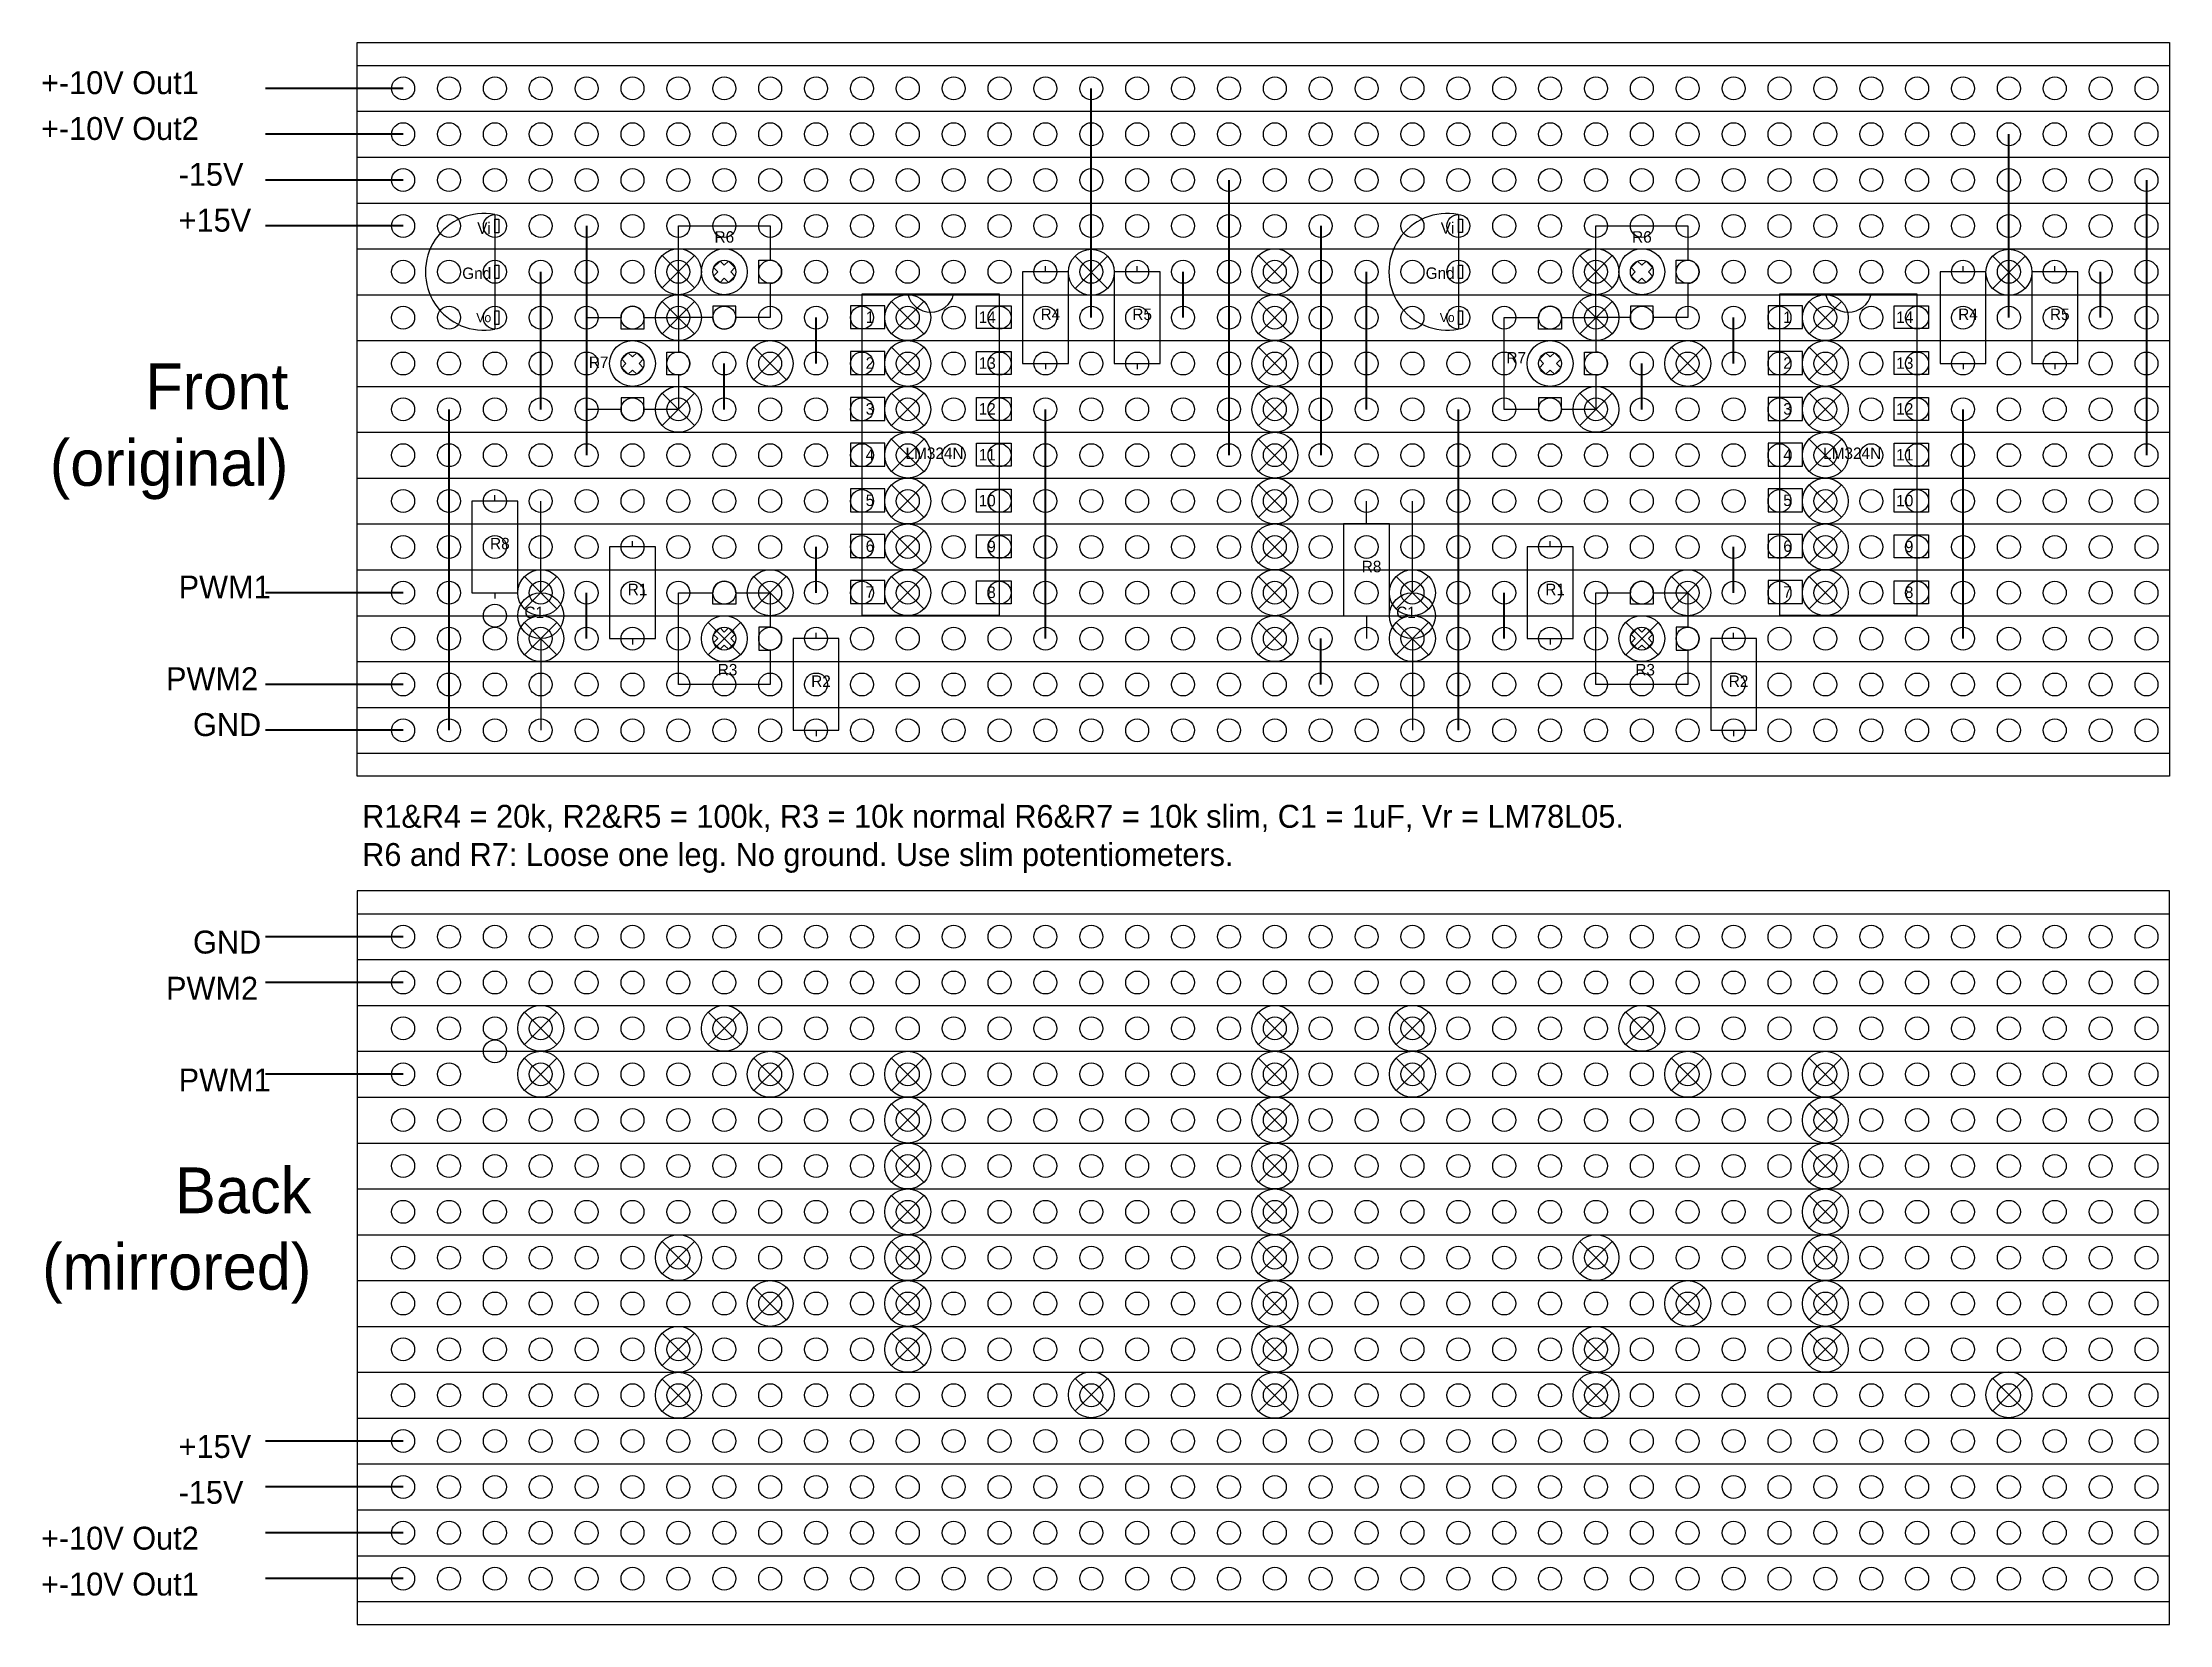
# Model space of a CAD drawing. Header units: millimetres. Extents: x 49 to 234, y 12 to 150.
import ezdxf

# ---------------------------------------------------------------- set-up
doc = ezdxf.new("R2010")
doc.units = ezdxf.units.MM
doc.header["$LTSCALE"] = 6
for name, color, linetype, lineweight in [('_Components', 7, 'Continuous', 30), ('_WBreak', 25, 'Continuous', 30), ('_Wires_top', 1, 'Continuous', 40)]:
    doc.layers.add(name, color=color, linetype=linetype, lineweight=lineweight)
doc.layers.add('_Locked Veroboard', color=253, linetype='Continuous')

msp = doc.modelspace()

# ---------------------------------------------------------------- linework, layer by layer
at = {"layer": '_Components'}
for p, q in [((88, 134.99), (88, 124.99)), ((172, 135), (172, 125)), ((107.07, 130.37), (107.63, 130.93)), ((107.07, 130.37), (107.43, 130)), ((107.43, 130), (107.07, 129.63)), ((107.63, 130.93), (108, 130.57)), ((108.37, 130.93), (108, 130.57)), ((108.93, 130.37), (108.37, 130.93)), ((108.93, 130.37), (108.57, 130)), ((108.57, 130), (108.93, 129.63)), ((136, 130), (136, 130.5)), ((144, 130), (144, 130.5)), ((187.07, 130.37), (187.63, 130.93)), ((187.07, 130.37), (187.43, 130)), ((187.43, 130), (187.07, 129.63)), ((187.63, 130.93), (188, 130.57)), ((188.37, 130.93), (188, 130.57)), ((188.93, 130.37), (188.37, 130.93)), ((188.93, 130.37), (188.57, 130)), ((188.57, 130), (188.93, 129.63)), ((216, 130), (216, 130.5)), ((224, 130), (224, 130.5)), ((107.07, 129.63), (107.63, 129.07)), ((108, 129.43), (107.63, 129.07)), ((108, 129.43), (108.37, 129.07)), ((108.93, 129.63), (108.37, 129.07)), ((187.07, 129.63), (187.63, 129.07)), ((188, 129.43), (187.63, 129.07)), ((188, 129.43), (188.37, 129.07)), ((188.93, 129.63), (188.37, 129.07)), ((99.07, 122.37), (99.63, 122.93)), ((99.63, 122.93), (100, 122.57)), ((100.37, 122.93), (100, 122.57)), ((100.93, 122.37), (100.37, 122.93)), ((179.07, 122.37), (179.63, 122.93)), ((179.63, 122.93), (180, 122.57)), ((180.37, 122.93), (180, 122.57)), ((180.93, 122.37), (180.37, 122.93)), ((99.07, 122.37), (99.43, 122)), ((99.43, 122), (99.07, 121.63)), ((99.07, 121.63), (99.63, 121.07)), ((100, 121.43), (99.63, 121.07)), ((100, 121.43), (100.37, 121.07)), ((100.93, 121.63), (100.37, 121.07)), ((100.93, 122.37), (100.57, 122)), ((100.57, 122), (100.93, 121.63)), ((136, 122), (136, 121.5)), ((144, 122), (144, 121.5)), ((179.07, 122.37), (179.43, 122)), ((179.43, 122), (179.07, 121.63)), ((179.07, 121.63), (179.63, 121.07)), ((180, 121.43), (179.63, 121.07)), ((180, 121.43), (180.37, 121.07)), ((180.93, 121.63), (180.37, 121.07)), ((180.93, 122.37), (180.57, 122)), ((180.57, 122), (180.93, 121.63)), ((216, 122), (216, 121.5)), ((224, 122), (224, 121.5)), ((88, 110), (88, 110.5)), ((92, 102), (92, 110)), ((164, 108), (164, 110)), ((168, 102), (168, 110)), ((100, 106), (100, 106.5)), ((180, 106), (180, 106.5)), ((88, 102), (88, 101.5)), ((104, 102), (107, 102)), ((184, 102), (187, 102)), ((107.63, 98.93), (107.07, 98.37)), ((107.07, 98.37), (107.43, 98)), ((107.63, 98.93), (108, 98.57)), ((108, 98.57), (108.37, 98.93)), ((108.37, 98.93), (108.93, 98.37)), ((108.57, 98), (108.93, 98.37)), ((116, 98), (116, 98.5)), ((164, 100), (164, 98)), ((187.63, 98.93), (187.07, 98.37)), ((187.07, 98.37), (187.43, 98)), ((187.63, 98.93), (188, 98.57)), ((188, 98.57), (188.37, 98.93)), ((188.37, 98.93), (188.93, 98.37)), ((188.57, 98), (188.93, 98.37)), ((196, 98), (196, 98.5)), ((92, 98), (92, 90)), ((100, 98), (100, 97.5)), ((107.07, 97.63), (107.43, 98)), ((107.63, 97.07), (107.07, 97.63)), ((107.63, 97.07), (108, 97.43)), ((108, 97.43), (108.37, 97.07)), ((108.37, 97.07), (108.93, 97.63)), ((108.57, 98), (108.93, 97.63)), ((168, 98), (168, 90)), ((180, 98), (180, 97.5)), ((187.07, 97.63), (187.43, 98)), ((187.63, 97.07), (187.07, 97.63)), ((187.63, 97.07), (188, 97.43)), ((188, 97.43), (188.37, 97.07)), ((188.37, 97.07), (188.93, 97.63)), ((188.57, 98), (188.93, 97.63)), ((116, 90), (116, 89.5)), ((196, 90), (196, 89.5))]:
    msp.add_line(p, q, dxfattribs=at)
for points in [[(88, 134.59), (88.35, 134.59), (88.35, 133.41), (88, 133.41)], [(172, 134.6), (172.35, 134.6), (172.35, 133.42), (172, 133.42)], [(88, 130.58), (88.35, 130.58), (88.35, 129.4), (88, 129.4)], [(138, 130), (134, 130), (134, 122), (138, 122)], [(146, 130), (142, 130), (142, 122), (146, 122)], [(172, 130.59), (172.35, 130.59), (172.35, 129.41), (172, 129.41)], [(218, 130), (214, 130), (214, 122), (218, 122)], [(226, 130), (222, 130), (222, 122), (226, 122)], [(132, 128.04), (120, 128.04), (120, 100.04), (132, 100.04)], [(212, 128.04), (200, 128.04), (200, 100.04), (212, 100.04)], [(88, 126.58), (88.35, 126.58), (88.35, 125.4), (88, 125.4)], [(122, 127.04), (119, 127.04), (119, 125.04), (122, 125.04)], [(130, 127.04), (133, 127.04), (133, 125.04), (130, 125.04)], [(172, 126.59), (172.35, 126.59), (172.35, 125.41), (172, 125.41)], [(202, 127.04), (199, 127.04), (199, 125.04), (202, 125.04)], [(210, 127.04), (213, 127.04), (213, 125.04), (210, 125.04)], [(122, 123.04), (119, 123.04), (119, 121.04), (122, 121.04)], [(130, 123.04), (133, 123.04), (133, 121.04), (130, 121.04)], [(202, 123.04), (199, 123.04), (199, 121.04), (202, 121.04)], [(210, 123.04), (213, 123.04), (213, 121.04), (210, 121.04)], [(122, 119.04), (119, 119.04), (119, 117.04), (122, 117.04)], [(130, 119.04), (133, 119.04), (133, 117.04), (130, 117.04)], [(202, 119.04), (199, 119.04), (199, 117.04), (202, 117.04)], [(210, 119.04), (213, 119.04), (213, 117.04), (210, 117.04)], [(122, 115.04), (119, 115.04), (119, 113.04), (122, 113.04)], [(130, 115.04), (133, 115.04), (133, 113.04), (130, 113.04)], [(202, 115.04), (199, 115.04), (199, 113.04), (202, 113.04)], [(210, 115.04), (213, 115.04), (213, 113.04), (210, 113.04)], [(90, 110), (86, 110), (86, 102), (90, 102)], [(122, 111.07), (119, 111.07), (119, 109.07), (122, 109.07)], [(130, 111.04), (133, 111.04), (133, 109.04), (130, 109.04)], [(202, 111.07), (199, 111.07), (199, 109.07), (202, 109.07)], [(210, 111.04), (213, 111.04), (213, 109.04), (210, 109.04)], [(166, 108), (162, 108), (162, 100), (166, 100)], [(102, 106), (98, 106), (98, 98), (102, 98)], [(122, 107.07), (119, 107.07), (119, 105.07), (122, 105.07)], [(130, 107.04), (133, 107.04), (133, 105.04), (130, 105.04)], [(182, 106), (178, 106), (178, 98), (182, 98)], [(202, 107.07), (199, 107.07), (199, 105.07), (202, 105.07)], [(210, 107.04), (213, 107.04), (213, 105.04), (210, 105.04)], [(122, 103.07), (119, 103.07), (119, 101.07), (122, 101.07)], [(130, 103.04), (133, 103.04), (133, 101.04), (130, 101.04)], [(202, 103.07), (199, 103.07), (199, 101.07), (202, 101.07)], [(210, 103.04), (213, 103.04), (213, 101.04), (210, 101.04)], [(118, 98), (114, 98), (114, 90), (118, 90)], [(198, 98), (194, 98), (194, 90), (198, 90)]]:
    msp.add_lwpolyline(points, close=True, dxfattribs=at)
for points in [[(107, 126), (104, 126), (104, 134), (107, 134)], [(106, 134), (112, 134), (112, 131)], [(187, 126), (184, 126), (184, 134), (187, 134)], [(186, 134), (192, 134), (192, 131)], [(112, 129), (111, 129), (111, 131), (112, 131)], [(192, 129), (191, 129), (191, 131), (192, 131)], [(112, 129), (112, 126), (109, 126)], [(192, 129), (192, 126), (189, 126)], [(109, 126), (109, 127), (107, 127), (107, 126)], [(189, 126), (189, 127), (187, 127), (187, 126)], [(99, 118), (96, 118), (96, 126), (99, 126)], [(101, 126), (101, 125), (99, 125), (99, 126)], [(101, 126), (104, 126), (104, 123)], [(179, 118), (176, 118), (176, 126), (179, 126)], [(181, 126), (181, 125), (179, 125), (179, 126)], [(181, 126), (184, 126), (184, 123)], [(104, 121), (103, 121), (103, 123), (104, 123)], [(184, 121), (183, 121), (183, 123), (184, 123)], [(104, 121), (104, 118), (101, 118)], [(184, 121), (184, 118), (181, 118)], [(101, 118), (101, 119), (99, 119), (99, 118)], [(181, 118), (181, 119), (179, 119), (179, 118)], [(112, 97), (112, 94), (104, 94), (104, 102)], [(109, 102), (109, 101), (107, 101), (107, 102)], [(109, 102), (112, 102), (112, 99)], [(192, 97), (192, 94), (184, 94), (184, 102)], [(189, 102), (189, 101), (187, 101), (187, 102)], [(189, 102), (192, 102), (192, 99)], [(112, 99), (111, 99), (111, 97), (112, 97)], [(192, 99), (191, 99), (191, 97), (192, 97)]]:
    msp.add_lwpolyline(points, dxfattribs=at)
for centre in [(108, 130), (188, 130), (100, 122), (180, 122), (92, 100), (168, 100), (108, 98), (188, 98)]:
    msp.add_circle(centre, 2, dxfattribs=at)
for centre, radius, start, end in [((87.04, 129.99), 5.09, 79.169, 280.831), ((171.04, 130), 5.09, 79.169, 280.831), ((112, 130), 1, 270, 90), ((192, 130), 1, 270, 90), ((126, 128.54), 2.06, 194.0362, 345.9638), ((206, 128.54), 2.06, 194.0362, 345.9638), ((100, 126), 1, 0, 180), ((180, 126), 1, 0, 180), ((108, 126), 1, 180, 0), ((188, 126), 1, 180, 0), ((104, 122), 1, 270, 90), ((184, 122), 1, 270, 90), ((100, 118), 1, 180, 0), ((180, 118), 1, 180, 0), ((108, 102), 1, 0, 180), ((188, 102), 1, 0, 180), ((112, 98), 1, 270, 90), ((192, 98), 1, 270, 90)]:
    msp.add_arc(centre, radius, start, end, dxfattribs=at)
at = {"layer": '_Locked Veroboard'}
for p, q in [((76, 148), (234, 148)), ((76, 144), (234, 144)), ((76, 140), (234, 140)), ((76, 136), (234, 136)), ((76, 132), (234, 132)), ((76, 128), (234, 128)), ((76, 124), (234, 124)), ((76, 120), (234, 120)), ((76, 116), (234, 116)), ((76, 112), (234, 112)), ((76, 108), (234, 108)), ((76, 104), (234, 104)), ((76, 100), (234, 100)), ((76, 96), (234, 96)), ((76, 92), (234, 92)), ((76, 88), (234, 88)), ((76, 74), (234, 74)), ((76, 70), (234, 70)), ((76, 66), (234, 66)), ((76, 62), (234, 62)), ((76, 58), (234, 58)), ((76, 54), (234, 54)), ((76, 50), (234, 50)), ((76, 46), (234, 46)), ((76, 42), (234, 42)), ((76, 38), (234, 38)), ((76, 34), (234, 34)), ((76, 30), (234, 30)), ((76, 26), (234, 26)), ((76, 22), (234, 22)), ((76, 18), (234, 18)), ((76, 14), (234, 14))]:
    msp.add_line(p, q, dxfattribs=at)
for points in [[(76, 150), (234, 150), (234, 86), (76, 86)], [(76, 12), (234, 12), (234, 76), (76, 76)]]:
    msp.add_lwpolyline(points, close=True, dxfattribs=at)
for centre in [(80, 146), (84, 146), (88, 146), (92, 146), (96, 146), (100, 146), (104, 146), (108, 146), (112, 146), (116, 146), (120, 146), (124, 146), (128, 146), (132, 146), (136, 146), (140, 146), (144, 146), (148, 146), (152, 146), (156, 146), (160, 146), (164, 146), (168, 146), (172, 146), (176, 146), (180, 146), (184, 146), (188, 146), (192, 146), (196, 146), (200, 146), (204, 146), (208, 146), (212, 146), (216, 146), (220, 146), (224, 146), (228, 146), (232, 146), (80, 142), (84, 142), (88, 142), (92, 142), (96, 142), (100, 142), (104, 142), (108, 142), (112, 142), (116, 142), (120, 142), (124, 142), (128, 142), (132, 142), (136, 142), (140, 142), (144, 142), (148, 142), (152, 142), (156, 142), (160, 142), (164, 142), (168, 142), (172, 142), (176, 142), (180, 142), (184, 142), (188, 142), (192, 142), (196, 142), (200, 142), (204, 142), (208, 142), (212, 142), (216, 142), (220, 142), (224, 142), (228, 142), (232, 142), (80, 138), (84, 138), (88, 138), (92, 138), (96, 138), (100, 138), (104, 138), (108, 138), (112, 138), (116, 138), (120, 138), (124, 138), (128, 138), (132, 138), (136, 138), (140, 138), (144, 138), (148, 138), (152, 138), (156, 138), (160, 138), (164, 138), (168, 138), (172, 138), (176, 138), (180, 138), (184, 138), (188, 138), (192, 138), (196, 138), (200, 138), (204, 138), (208, 138), (212, 138), (216, 138), (220, 138), (224, 138), (228, 138), (232, 138), (80, 134), (84, 134), (88, 134), (92, 134), (96, 134), (100, 134), (104, 134), (108, 134), (112, 134), (116, 134), (120, 134), (124, 134), (128, 134), (132, 134), (136, 134), (140, 134), (144, 134), (148, 134), (152, 134), (156, 134), (160, 134), (164, 134), (168, 134), (172, 134), (176, 134), (180, 134), (184, 134), (188, 134), (192, 134), (196, 134), (200, 134), (204, 134), (208, 134), (212, 134), (216, 134), (220, 134), (224, 134), (228, 134), (232, 134), (80, 130), (84, 130), (88, 130), (92, 130), (96, 130), (100, 130), (104, 130), (108, 130), (112, 130), (116, 130), (120, 130), (124, 130), (128, 130), (132, 130), (136, 130), (140, 130), (144, 130), (148, 130), (152, 130), (156, 130), (160, 130), (164, 130), (168, 130), (172, 130), (176, 130), (180, 130), (184, 130), (188, 130), (192, 130), (196, 130), (200, 130), (204, 130), (208, 130), (212, 130), (216, 130), (220, 130), (224, 130), (228, 130), (232, 130), (80, 126), (84, 126), (88, 126), (92, 126), (96, 126), (100, 126), (104, 126), (108, 126), (112, 126), (116, 126), (120, 126), (124, 126), (128, 126), (132, 126), (136, 126), (140, 126), (144, 126), (148, 126), (152, 126), (156, 126), (160, 126), (164, 126), (168, 126), (172, 126), (176, 126), (180, 126), (184, 126), (188, 126), (192, 126), (196, 126), (200, 126), (204, 126), (208, 126), (212, 126), (216, 126), (220, 126), (224, 126), (228, 126), (232, 126), (80, 122), (84, 122), (88, 122), (92, 122), (96, 122), (100, 122), (104, 122), (108, 122), (112, 122), (116, 122), (120, 122), (124, 122), (128, 122), (132, 122), (136, 122), (140, 122), (144, 122), (148, 122), (152, 122), (156, 122), (160, 122), (164, 122), (168, 122), (172, 122), (176, 122), (180, 122), (184, 122), (188, 122), (192, 122), (196, 122), (200, 122), (204, 122), (208, 122), (212, 122), (216, 122), (220, 122), (224, 122), (228, 122), (232, 122), (80, 118), (84, 118), (88, 118), (92, 118), (96, 118), (100, 118), (104, 118), (108, 118), (112, 118), (116, 118), (120, 118), (124, 118), (128, 118), (132, 118), (136, 118), (140, 118), (144, 118), (148, 118), (152, 118), (156, 118), (160, 118), (164, 118), (168, 118), (172, 118), (176, 118), (180, 118), (184, 118), (188, 118), (192, 118), (196, 118), (200, 118), (204, 118), (208, 118), (212, 118), (216, 118), (220, 118), (224, 118), (228, 118), (232, 118), (80, 114), (84, 114), (88, 114), (92, 114), (96, 114), (100, 114), (104, 114), (108, 114), (112, 114), (116, 114), (120, 114), (124, 114), (128, 114), (132, 114), (136, 114), (140, 114), (144, 114), (148, 114), (152, 114), (156, 114), (160, 114), (164, 114), (168, 114), (172, 114), (176, 114), (180, 114), (184, 114), (188, 114), (192, 114), (196, 114), (200, 114), (204, 114), (208, 114), (212, 114), (216, 114), (220, 114), (224, 114), (228, 114), (232, 114), (80, 110), (84, 110), (88, 110), (92, 110), (96, 110), (100, 110), (104, 110), (108, 110), (112, 110), (116, 110), (120, 110), (124, 110), (128, 110), (132, 110), (136, 110), (140, 110), (144, 110), (148, 110), (152, 110), (156, 110), (160, 110), (164, 110), (168, 110), (172, 110), (176, 110), (180, 110), (184, 110), (188, 110), (192, 110), (196, 110), (200, 110), (204, 110), (208, 110), (212, 110), (216, 110), (220, 110), (224, 110), (228, 110), (232, 110), (80, 106), (84, 106), (88, 106), (92, 106), (96, 106), (100, 106), (104, 106), (108, 106), (112, 106), (116, 106), (120, 106), (124, 106), (128, 106), (132, 106), (136, 106), (140, 106), (144, 106), (148, 106), (152, 106), (156, 106), (160, 106), (164, 106), (168, 106), (172, 106), (176, 106), (180, 106), (184, 106), (188, 106), (192, 106), (196, 106), (200, 106), (204, 106), (208, 106), (212, 106), (216, 106), (220, 106), (224, 106), (228, 106), (232, 106), (80, 102), (84, 102), (92, 102), (96, 102), (100, 102), (104, 102), (108, 102), (112, 102), (116, 102), (120, 102), (124, 102), (128, 102), (132, 102), (136, 102), (140, 102), (144, 102), (148, 102), (152, 102), (156, 102), (160, 102), (164, 102), (168, 102), (172, 102), (176, 102), (180, 102), (184, 102), (188, 102), (192, 102), (196, 102), (200, 102), (204, 102), (208, 102), (212, 102), (216, 102), (220, 102), (224, 102), (228, 102), (232, 102), (88, 100), (80, 98), (84, 98), (88, 98), (92, 98), (96, 98), (100, 98), (104, 98), (108, 98), (112, 98), (116, 98), (120, 98), (124, 98), (128, 98), (132, 98), (136, 98), (140, 98), (144, 98), (148, 98), (152, 98), (156, 98), (160, 98), (164, 98), (168, 98), (172, 98), (176, 98), (180, 98), (184, 98), (188, 98), (192, 98), (196, 98), (200, 98), (204, 98), (208, 98), (212, 98), (216, 98), (220, 98), (224, 98), (228, 98), (232, 98), (80, 94), (84, 94), (88, 94), (92, 94), (96, 94), (100, 94), (104, 94), (108, 94), (112, 94), (116, 94), (120, 94), (124, 94), (128, 94), (132, 94), (136, 94), (140, 94), (144, 94), (148, 94), (152, 94), (156, 94), (160, 94), (164, 94), (168, 94), (172, 94), (176, 94), (180, 94), (184, 94), (188, 94), (192, 94), (196, 94), (200, 94), (204, 94), (208, 94), (212, 94), (216, 94), (220, 94), (224, 94), (228, 94), (232, 94), (80, 90), (84, 90), (88, 90), (92, 90), (96, 90), (100, 90), (104, 90), (108, 90), (112, 90), (116, 90), (120, 90), (124, 90), (128, 90), (132, 90), (136, 90), (140, 90), (144, 90), (148, 90), (152, 90), (156, 90), (160, 90), (164, 90), (168, 90), (172, 90), (176, 90), (180, 90), (184, 90), (188, 90), (192, 90), (196, 90), (200, 90), (204, 90), (208, 90), (212, 90), (216, 90), (220, 90), (224, 90), (228, 90), (232, 90), (80, 72), (84, 72), (88, 72), (92, 72), (96, 72), (100, 72), (104, 72), (108, 72), (112, 72), (116, 72), (120, 72), (124, 72), (128, 72), (132, 72), (136, 72), (140, 72), (144, 72), (148, 72), (152, 72), (156, 72), (160, 72), (164, 72), (168, 72), (172, 72), (176, 72), (180, 72), (184, 72), (188, 72), (192, 72), (196, 72), (200, 72), (204, 72), (208, 72), (212, 72), (216, 72), (220, 72), (224, 72), (228, 72), (232, 72), (80, 68), (84, 68), (88, 68), (92, 68), (96, 68), (100, 68), (104, 68), (108, 68), (112, 68), (116, 68), (120, 68), (124, 68), (128, 68), (132, 68), (136, 68), (140, 68), (144, 68), (148, 68), (152, 68), (156, 68), (160, 68), (164, 68), (168, 68), (172, 68), (176, 68), (180, 68), (184, 68), (188, 68), (192, 68), (196, 68), (200, 68), (204, 68), (208, 68), (212, 68), (216, 68), (220, 68), (224, 68), (228, 68), (232, 68), (80, 64), (84, 64), (88, 64), (92, 64), (96, 64), (100, 64), (104, 64), (108, 64), (112, 64), (116, 64), (120, 64), (124, 64), (128, 64), (132, 64), (136, 64), (140, 64), (144, 64), (148, 64), (152, 64), (156, 64), (160, 64), (164, 64), (168, 64), (172, 64), (176, 64), (180, 64), (184, 64), (188, 64), (192, 64), (196, 64), (200, 64), (204, 64), (208, 64), (212, 64), (216, 64), (220, 64), (224, 64), (228, 64), (232, 64), (88, 62), (80, 60), (84, 60), (92, 60), (96, 60), (100, 60), (104, 60), (108, 60), (112, 60), (116, 60), (120, 60), (124, 60), (128, 60), (132, 60), (136, 60), (140, 60), (144, 60), (148, 60), (152, 60), (156, 60), (160, 60), (164, 60), (168, 60), (172, 60), (176, 60), (180, 60), (184, 60), (188, 60), (192, 60), (196, 60), (200, 60), (204, 60), (208, 60), (212, 60), (216, 60), (220, 60), (224, 60), (228, 60), (232, 60), (80, 56), (84, 56), (88, 56), (92, 56), (96, 56), (100, 56), (104, 56), (108, 56), (112, 56), (116, 56), (120, 56), (124, 56), (128, 56), (132, 56), (136, 56), (140, 56), (144, 56), (148, 56), (152, 56), (156, 56), (160, 56), (164, 56), (168, 56), (172, 56), (176, 56), (180, 56), (184, 56), (188, 56), (192, 56), (196, 56), (200, 56), (204, 56), (208, 56), (212, 56), (216, 56), (220, 56), (224, 56), (228, 56), (232, 56), (80, 52), (84, 52), (88, 52), (92, 52), (96, 52), (100, 52), (104, 52), (108, 52), (112, 52), (116, 52), (120, 52), (124, 52), (128, 52), (132, 52), (136, 52), (140, 52), (144, 52), (148, 52), (152, 52), (156, 52), (160, 52), (164, 52), (168, 52), (172, 52), (176, 52), (180, 52), (184, 52), (188, 52), (192, 52), (196, 52), (200, 52), (204, 52), (208, 52), (212, 52), (216, 52), (220, 52), (224, 52), (228, 52), (232, 52), (80, 48), (84, 48), (88, 48), (92, 48), (96, 48), (100, 48), (104, 48), (108, 48), (112, 48), (116, 48), (120, 48), (124, 48), (128, 48), (132, 48), (136, 48), (140, 48), (144, 48), (148, 48), (152, 48), (156, 48), (160, 48), (164, 48), (168, 48), (172, 48), (176, 48), (180, 48), (184, 48), (188, 48), (192, 48), (196, 48), (200, 48), (204, 48), (208, 48), (212, 48), (216, 48), (220, 48), (224, 48), (228, 48), (232, 48), (80, 44), (84, 44), (88, 44), (92, 44), (96, 44), (100, 44), (104, 44), (108, 44), (112, 44), (116, 44), (120, 44), (124, 44), (128, 44), (132, 44), (136, 44), (140, 44), (144, 44), (148, 44), (152, 44), (156, 44), (160, 44), (164, 44), (168, 44), (172, 44), (176, 44), (180, 44), (184, 44), (188, 44), (192, 44), (196, 44), (200, 44), (204, 44), (208, 44), (212, 44), (216, 44), (220, 44), (224, 44), (228, 44), (232, 44), (80, 40), (84, 40), (88, 40), (92, 40), (96, 40), (100, 40), (104, 40), (108, 40), (112, 40), (116, 40), (120, 40), (124, 40), (128, 40), (132, 40), (136, 40), (140, 40), (144, 40), (148, 40), (152, 40), (156, 40), (160, 40), (164, 40), (168, 40), (172, 40), (176, 40), (180, 40), (184, 40), (188, 40), (192, 40), (196, 40), (200, 40), (204, 40), (208, 40), (212, 40), (216, 40), (220, 40), (224, 40), (228, 40), (232, 40), (80, 36), (84, 36), (88, 36), (92, 36), (96, 36), (100, 36), (104, 36), (108, 36), (112, 36), (116, 36), (120, 36), (124, 36), (128, 36), (132, 36), (136, 36), (140, 36), (144, 36), (148, 36), (152, 36), (156, 36), (160, 36), (164, 36), (168, 36), (172, 36), (176, 36), (180, 36), (184, 36), (188, 36), (192, 36), (196, 36), (200, 36), (204, 36), (208, 36), (212, 36), (216, 36), (220, 36), (224, 36), (228, 36), (232, 36), (80, 32), (84, 32), (88, 32), (92, 32), (96, 32), (100, 32), (104, 32), (108, 32), (112, 32), (116, 32), (120, 32), (124, 32), (128, 32), (132, 32), (136, 32), (140, 32), (144, 32), (148, 32), (152, 32), (156, 32), (160, 32), (164, 32), (168, 32), (172, 32), (176, 32), (180, 32), (184, 32), (188, 32), (192, 32), (196, 32), (200, 32), (204, 32), (208, 32), (212, 32), (216, 32), (220, 32), (224, 32), (228, 32), (232, 32), (80, 28), (84, 28), (88, 28), (92, 28), (96, 28), (100, 28), (104, 28), (108, 28), (112, 28), (116, 28), (120, 28), (124, 28), (128, 28), (132, 28), (136, 28), (140, 28), (144, 28), (148, 28), (152, 28), (156, 28), (160, 28), (164, 28), (168, 28), (172, 28), (176, 28), (180, 28), (184, 28), (188, 28), (192, 28), (196, 28), (200, 28), (204, 28), (208, 28), (212, 28), (216, 28), (220, 28), (224, 28), (228, 28), (232, 28), (80, 24), (84, 24), (88, 24), (92, 24), (96, 24), (100, 24), (104, 24), (108, 24), (112, 24), (116, 24), (120, 24), (124, 24), (128, 24), (132, 24), (136, 24), (140, 24), (144, 24), (148, 24), (152, 24), (156, 24), (160, 24), (164, 24), (168, 24), (172, 24), (176, 24), (180, 24), (184, 24), (188, 24), (192, 24), (196, 24), (200, 24), (204, 24), (208, 24), (212, 24), (216, 24), (220, 24), (224, 24), (228, 24), (232, 24), (80, 20), (84, 20), (88, 20), (92, 20), (96, 20), (100, 20), (104, 20), (108, 20), (112, 20), (116, 20), (120, 20), (124, 20), (128, 20), (132, 20), (136, 20), (140, 20), (144, 20), (148, 20), (152, 20), (156, 20), (160, 20), (164, 20), (168, 20), (172, 20), (176, 20), (180, 20), (184, 20), (188, 20), (192, 20), (196, 20), (200, 20), (204, 20), (208, 20), (212, 20), (216, 20), (220, 20), (224, 20), (228, 20), (232, 20), (80, 16), (84, 16), (88, 16), (92, 16), (96, 16), (100, 16), (104, 16), (108, 16), (112, 16), (116, 16), (120, 16), (124, 16), (128, 16), (132, 16), (136, 16), (140, 16), (144, 16), (148, 16), (152, 16), (156, 16), (160, 16), (164, 16), (168, 16), (172, 16), (176, 16), (180, 16), (184, 16), (188, 16), (192, 16), (196, 16), (200, 16), (204, 16), (208, 16), (212, 16), (216, 16), (220, 16), (224, 16), (228, 16), (232, 16)]:
    msp.add_circle(centre, 1, dxfattribs=at)
at = {"layer": '_WBreak'}
for p, q in [((102.59, 131.41), (105.41, 128.59)), ((102.59, 128.59), (105.41, 131.41)), ((138.59, 131.37), (141.41, 128.54)), ((138.59, 128.54), (141.41, 131.37)), ((154.59, 131.41), (157.41, 128.59)), ((154.59, 128.59), (157.41, 131.41)), ((182.59, 131.41), (185.41, 128.59)), ((182.59, 128.59), (185.41, 131.41)), ((218.59, 131.37), (221.41, 128.54)), ((218.59, 128.54), (221.41, 131.37)), ((102.59, 127.41), (105.41, 124.59)), ((102.59, 124.59), (105.41, 127.41)), ((122.59, 127.41), (125.41, 124.59)), ((122.59, 124.59), (125.41, 127.41)), ((154.59, 127.41), (157.41, 124.59)), ((154.59, 124.59), (157.41, 127.41)), ((182.59, 127.41), (185.41, 124.59)), ((182.59, 124.59), (185.41, 127.41)), ((202.59, 127.41), (205.41, 124.59)), ((202.59, 124.59), (205.41, 127.41)), ((110.59, 123.41), (113.41, 120.59)), ((110.59, 120.59), (113.41, 123.41)), ((122.59, 123.41), (125.41, 120.59)), ((122.59, 120.59), (125.41, 123.41)), ((154.59, 123.41), (157.41, 120.59)), ((154.59, 120.59), (157.41, 123.41)), ((190.59, 123.41), (193.41, 120.59)), ((190.59, 120.59), (193.41, 123.41)), ((202.59, 123.41), (205.41, 120.59)), ((202.59, 120.59), (205.41, 123.41)), ((102.59, 119.41), (105.41, 116.59)), ((102.59, 116.59), (105.41, 119.41)), ((122.59, 119.41), (125.41, 116.59)), ((122.59, 116.59), (125.41, 119.41)), ((154.59, 119.41), (157.41, 116.59)), ((154.59, 116.59), (157.41, 119.41)), ((182.59, 119.41), (185.41, 116.59)), ((182.59, 116.59), (185.41, 119.41)), ((202.59, 119.41), (205.41, 116.59)), ((202.59, 116.59), (205.41, 119.41)), ((122.59, 115.41), (125.41, 112.59)), ((122.59, 112.59), (125.41, 115.41)), ((154.59, 115.41), (157.41, 112.59)), ((154.59, 112.59), (157.41, 115.41)), ((202.59, 115.41), (205.41, 112.59)), ((202.59, 112.59), (205.41, 115.41)), ((122.59, 111.41), (125.41, 108.59)), ((122.59, 108.59), (125.41, 111.41)), ((154.59, 111.41), (157.41, 108.59)), ((154.59, 108.59), (157.41, 111.41)), ((202.59, 111.41), (205.41, 108.59)), ((202.59, 108.59), (205.41, 111.41)), ((122.59, 107.41), (125.41, 104.59)), ((122.59, 104.59), (125.41, 107.41)), ((154.59, 107.41), (157.41, 104.59)), ((154.59, 104.59), (157.41, 107.41)), ((202.59, 107.41), (205.41, 104.59)), ((202.59, 104.59), (205.41, 107.41)), ((90.59, 103.41), (93.41, 100.59)), ((90.59, 100.59), (93.41, 103.41)), ((110.59, 103.41), (113.41, 100.59)), ((110.59, 100.59), (113.41, 103.41)), ((122.59, 103.41), (125.41, 100.59)), ((122.59, 100.59), (125.41, 103.41)), ((154.59, 103.41), (157.41, 100.59)), ((154.59, 100.59), (157.41, 103.41)), ((166.59, 103.41), (169.41, 100.59)), ((166.59, 100.59), (169.41, 103.41)), ((190.59, 103.41), (193.41, 100.59)), ((190.59, 100.59), (193.41, 103.41)), ((202.59, 103.41), (205.41, 100.59)), ((202.59, 100.59), (205.41, 103.41)), ((90.59, 99.41), (93.41, 96.59)), ((90.59, 96.59), (93.41, 99.41)), ((106.59, 99.41), (109.41, 96.59)), ((106.59, 96.59), (109.41, 99.41)), ((154.59, 99.41), (157.41, 96.59)), ((154.59, 96.59), (157.41, 99.41)), ((166.59, 99.41), (169.41, 96.59)), ((166.59, 96.59), (169.41, 99.41)), ((186.59, 99.41), (189.41, 96.59)), ((186.59, 96.59), (189.41, 99.41)), ((90.59, 62.59), (93.41, 65.41)), ((90.59, 65.41), (93.41, 62.59)), ((106.59, 62.59), (109.41, 65.41)), ((106.59, 65.41), (109.41, 62.59)), ((154.59, 62.59), (157.41, 65.41)), ((154.59, 65.41), (157.41, 62.59)), ((166.59, 62.59), (169.41, 65.41)), ((166.59, 65.41), (169.41, 62.59)), ((186.59, 62.59), (189.41, 65.41)), ((186.59, 65.41), (189.41, 62.59)), ((90.59, 58.59), (93.41, 61.41)), ((90.59, 61.41), (93.41, 58.59)), ((110.59, 58.59), (113.41, 61.41)), ((110.59, 61.41), (113.41, 58.59)), ((122.59, 58.59), (125.41, 61.41)), ((122.59, 61.41), (125.41, 58.59)), ((154.59, 58.59), (157.41, 61.41)), ((154.59, 61.41), (157.41, 58.59)), ((166.59, 58.59), (169.41, 61.41)), ((166.59, 61.41), (169.41, 58.59)), ((190.59, 58.59), (193.41, 61.41)), ((190.59, 61.41), (193.41, 58.59)), ((202.59, 58.59), (205.41, 61.41)), ((202.59, 61.41), (205.41, 58.59)), ((122.59, 54.59), (125.41, 57.41)), ((122.59, 57.41), (125.41, 54.59)), ((154.59, 54.59), (157.41, 57.41)), ((154.59, 57.41), (157.41, 54.59)), ((202.59, 54.59), (205.41, 57.41)), ((202.59, 57.41), (205.41, 54.59)), ((122.59, 50.59), (125.41, 53.41)), ((122.59, 53.41), (125.41, 50.59)), ((154.59, 50.59), (157.41, 53.41)), ((154.59, 53.41), (157.41, 50.59)), ((202.59, 50.59), (205.41, 53.41)), ((202.59, 53.41), (205.41, 50.59)), ((122.59, 46.59), (125.41, 49.41)), ((122.59, 49.41), (125.41, 46.59)), ((154.59, 46.59), (157.41, 49.41)), ((154.59, 49.41), (157.41, 46.59)), ((202.59, 46.59), (205.41, 49.41)), ((202.59, 49.41), (205.41, 46.59)), ((102.59, 42.59), (105.41, 45.41)), ((102.59, 45.41), (105.41, 42.59)), ((122.59, 42.59), (125.41, 45.41)), ((122.59, 45.41), (125.41, 42.59)), ((154.59, 42.59), (157.41, 45.41)), ((154.59, 45.41), (157.41, 42.59)), ((182.59, 42.59), (185.41, 45.41)), ((182.59, 45.41), (185.41, 42.59)), ((202.59, 42.59), (205.41, 45.41)), ((202.59, 45.41), (205.41, 42.59)), ((110.59, 38.59), (113.41, 41.41)), ((110.59, 41.41), (113.41, 38.59)), ((122.59, 38.59), (125.41, 41.41)), ((122.59, 41.41), (125.41, 38.59)), ((154.59, 38.59), (157.41, 41.41)), ((154.59, 41.41), (157.41, 38.59)), ((190.59, 38.59), (193.41, 41.41)), ((190.59, 41.41), (193.41, 38.59)), ((202.59, 38.59), (205.41, 41.41)), ((202.59, 41.41), (205.41, 38.59)), ((102.59, 34.59), (105.41, 37.41)), ((102.59, 37.41), (105.41, 34.59)), ((122.59, 34.59), (125.41, 37.41)), ((122.59, 37.41), (125.41, 34.59)), ((154.59, 34.59), (157.41, 37.41)), ((154.59, 37.41), (157.41, 34.59)), ((182.59, 34.59), (185.41, 37.41)), ((182.59, 37.41), (185.41, 34.59)), ((202.59, 34.59), (205.41, 37.41)), ((202.59, 37.41), (205.41, 34.59)), ((102.59, 30.59), (105.41, 33.41)), ((102.59, 33.41), (105.41, 30.59)), ((138.59, 30.63), (141.41, 33.46)), ((138.59, 33.46), (141.41, 30.63)), ((154.59, 30.59), (157.41, 33.41)), ((154.59, 33.41), (157.41, 30.59)), ((182.59, 30.59), (185.41, 33.41)), ((182.59, 33.41), (185.41, 30.59)), ((218.59, 30.63), (221.41, 33.46)), ((218.59, 33.46), (221.41, 30.63))]:
    msp.add_line(p, q, dxfattribs=at)
for centre in [(104, 130), (140, 129.96), (156, 130), (184, 130), (220, 129.96), (104, 126), (124, 126), (156, 126), (184, 126), (204, 126), (112, 122), (124, 122), (156, 122), (192, 122), (204, 122), (104, 118), (124, 118), (156, 118), (184, 118), (204, 118), (124, 114), (156, 114), (204, 114), (124, 110), (156, 110), (204, 110), (124, 106), (156, 106), (204, 106), (92, 102), (112, 102), (124, 102), (156, 102), (168, 102), (192, 102), (204, 102), (92, 98), (108, 98), (156, 98), (168, 98), (188, 98), (92, 64), (108, 64), (156, 64), (168, 64), (188, 64), (92, 60), (112, 60), (124, 60), (156, 60), (168, 60), (192, 60), (204, 60), (124, 56), (156, 56), (204, 56), (124, 52), (156, 52), (204, 52), (124, 48), (156, 48), (204, 48), (104, 44), (124, 44), (156, 44), (184, 44), (204, 44), (112, 40), (124, 40), (156, 40), (192, 40), (204, 40), (104, 36), (124, 36), (156, 36), (184, 36), (204, 36), (104, 32), (140, 32.04), (156, 32), (184, 32), (220, 32.04)]:
    msp.add_circle(centre, 2, dxfattribs=at)
at = {"layer": '_Wires_top', "color": 3}
for p, q in [((80, 146), (68, 146)), ((140, 126), (140, 146)), ((80, 142), (68, 142)), ((220, 126), (220, 142)), ((148, 126), (148, 130)), ((228, 126), (228, 130)), ((116, 122), (116, 126)), ((196, 122), (196, 126)), ((108, 118), (108, 122)), ((188, 118), (188, 122)), ((136, 98), (136, 118)), ((216, 98), (216, 118)), ((116, 102), (116, 106)), ((196, 102), (196, 106)), ((80, 102), (68, 102)), ((96, 98), (96, 102)), ((176, 98), (176, 102)), ((160, 94), (160, 98)), ((80, 94), (68, 94)), ((80, 68), (68, 68)), ((80, 60), (68, 60)), ((80, 20), (68, 20)), ((80, 16), (68, 16))]:
    msp.add_line(p, q, dxfattribs=at)
at = {"layer": '_Wires_top'}
for p, q in [((80, 138), (68, 138)), ((152, 138), (152, 114)), ((232, 138), (232, 114)), ((80, 134), (68, 134)), ((96, 134), (96, 114)), ((160, 134), (160, 114)), ((80, 28), (68, 28)), ((80, 24), (68, 24))]:
    msp.add_line(p, q, dxfattribs=at)
at = {"layer": '_Wires_top', "color": 250}
for p, q in [((92, 118), (92, 130)), ((164, 118), (164, 130)), ((84, 90), (84, 118)), ((172, 90), (172, 118)), ((80, 90), (68, 90)), ((80, 72), (68, 72))]:
    msp.add_line(p, q, dxfattribs=at)

# ---------------------------------------------------------------- texts
for s, width, gutter_width, heights, insert, char_height, attachment_point in [('+-10V Out1', 24.1222, 10, [1.62], (48.43, 147.5), 2, 1), ('+-10V Out2', 19.8974, 10, [2], (48.43, 143.5), 2, 1), ('-15V', 4, 10, [2], (60.43, 139.5), 2, 1), ('+15V', 4, 10, [2], (60.43, 135.5), 2, 1), ('\\pxqr;Front^J(original)', 56, 20, [0], (14, 122), 4, 1), ('PWM1', 4, 10, [2], (60.43, 103.5), 2, 1), ('PWM2', 4, 10, [2], (59.33, 95.5), 2, 1), ('GND', 4, 10, [2], (61.68, 91.5), 2, 1), ('R1&R4 = 20k, R2&R5 = 100k, R3 = 10k normal R6&R7 = 10k slim, C1 = 1uF, Vr = LM78L05.\\PR6 and R7: Loose one leg. No ground. Use slim potentiometers.', 156.4467, 10, [12.77], (76.43, 83.5), 2, 1), ('GND', 4, 10, [2], (61.68, 70.5), 2, 7), ('PWM2', 4, 10, [2], (59.33, 66.5), 2, 7), ('PWM1', 4, 10, [2], (60.43, 58.5), 2, 7), ('Back^J(mirrored)', 56, 20, [0], (72, 40), 4, 9), ('+15V', 4, 10, [2], (60.43, 26.5), 2, 7), ('-15V', 4, 10, [2], (60.43, 22.5), 2, 7), ('+-10V Out2', 19.8974, 10, [2], (48.43, 18.5), 2, 7), ('+-10V Out1', 24.1222, 10, [1.62], (48.43, 14.5), 2, 7)]:
    msp.add_mtext_dynamic_manual_height_columns(s, width=width, gutter_width=gutter_width, heights=heights, dxfattribs=dict(insert=insert, char_height=char_height, attachment_point=attachment_point))
at = {"layer": '_Components'}
for s, width, gutter_width, heights, insert, char_height, attachment_point in [('Vi', 1.5917, 3.98, [0.796], (87.65, 134.31), 1, 3), ('R6', 4, 10, [0], (108.86, 133.54), 1, 3), ('Vi', 1.5917, 3.98, [0.796], (171.65, 134.32), 1, 3), ('R6', 4, 10, [0], (188.86, 133.54), 1, 3), ('Gnd', 1.5917, 3.98, [0.796], (87.68, 130.37), 1, 3), ('Gnd', 1.5917, 3.98, [0.796], (171.68, 130.38), 1, 3), ('Vo', 1.5917, 3.98, [0.796], (87.68, 126.4), 0.796, 3), ('1', 2, 20, [0], (120.33, 126.54), 1, 1), ('14', 2, 20, [0], (131.67, 126.54), 1, 3), ('R4', 4, 10, [0], (137.29, 126.79), 1, 3), ('R5', 4, 10, [0], (145.29, 126.79), 1, 3), ('Vo', 1.5917, 3.98, [0.796], (171.68, 126.41), 0.796, 3), ('1', 2, 20, [0], (200.33, 126.54), 1, 1), ('14', 2, 20, [0], (211.67, 126.54), 1, 3), ('R4', 4, 10, [0], (217.29, 126.79), 1, 3), ('R5', 4, 10, [0], (225.29, 126.79), 1, 3), ('R7', 4, 10, [0], (97.9, 122.61), 1, 3), ('2', 2, 20, [0], (120.33, 122.54), 1, 1), ('13', 2, 20, [0], (131.67, 122.54), 1, 3), ('R7', 4, 10, [0], (177.9, 123), 1, 3), ('2', 2, 20, [0], (200.33, 122.54), 1, 1), ('13', 2, 20, [0], (211.67, 122.54), 1, 3), ('3', 2, 20, [0], (120.33, 118.54), 1, 1), ('12', 2, 20, [0], (131.67, 118.54), 1, 3), ('3', 2, 20, [0], (200.33, 118.54), 1, 1), ('12', 2, 20, [0], (211.67, 118.54), 1, 3), ('4', 2, 20, [0], (120.33, 114.54), 1, 1), ('LM324N', 9.3609, 20, [0.693], (128.86, 114.67), 1, 3), ('11', 2, 20, [0], (131.67, 114.54), 1, 3), ('4', 2, 20, [0], (200.33, 114.54), 1, 1), ('LM324N', 9.3609, 20, [0.693], (208.86, 114.67), 1, 3), ('11', 2, 20, [0], (211.67, 114.54), 1, 3), ('5', 2, 20, [0], (120.33, 110.57), 1, 1), ('10', 2, 20, [0], (131.67, 110.54), 1, 3), ('5', 2, 20, [0], (200.33, 110.57), 1, 1), ('10', 2, 20, [0], (211.67, 110.54), 1, 3), ('R8', 4, 10, [0], (89.29, 106.79), 1, 3), ('6', 2, 20, [0], (120.33, 106.57), 1, 1), ('9', 2, 20, [0], (131.67, 106.54), 1, 3), ('6', 2, 20, [0], (200.33, 106.57), 1, 1), ('9', 2, 20, [0], (211.67, 106.54), 1, 3), ('R8', 4, 10, [0], (165.29, 104.79), 1, 3), ('R1', 4, 10, [0], (101.29, 102.79), 1, 3), ('7', 2, 20, [0], (120.33, 102.57), 1, 1), ('8', 2, 20, [0], (131.67, 102.54), 1, 3), ('R1', 4, 10, [0], (181.29, 102.79), 1, 3), ('7', 2, 20, [0], (200.33, 102.57), 1, 1), ('8', 2, 20, [0], (211.67, 102.54), 1, 3), ('C1', 4, 10, [0], (92.29, 100.79), 1, 3), ('C1', 4, 10, [0], (168.29, 100.79), 1, 3), ('R3', 4, 10, [0], (109.14, 95.79), 1, 3), ('R2', 4, 10, [0], (117.29, 94.79), 1, 3), ('R3', 4, 10, [0], (189.14, 95.79), 1, 3), ('R2', 4, 10, [0], (197.29, 94.79), 1, 3)]:
    msp.add_mtext_dynamic_manual_height_columns(s, width=width, gutter_width=gutter_width, heights=heights, dxfattribs=dict(at, insert=insert, char_height=char_height, attachment_point=attachment_point))

doc.saveas('drawing.dxf')
